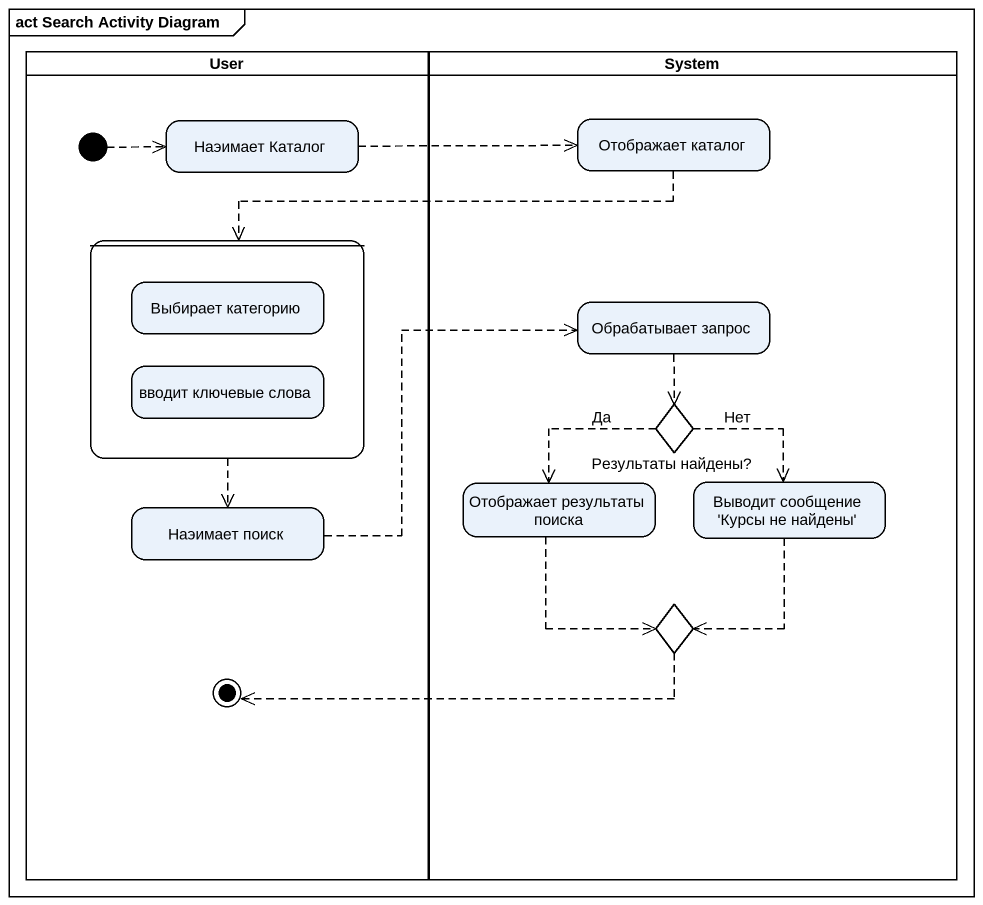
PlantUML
@startuml
mainframe act Search Activity Diagram
hide empty description
state User <<partition>> {
  state "Наэимает Каталог" as Наэимает_Каталог
  state " " as state1 {
    state "Выбирает категорию" as Выбирает_категорию
    state "вводит ключевые слова" as вводит_ключевые_слова
  }
  state "Наэимает поиск" as Наэимает_поиск
  state final1 <<end>>
  [*] -right[dashed]-> Наэимает_Каталог
}
state System <<partition>> {
  state "Отображает каталог" as Отображает_каталог
  state "Обрабатывает запрос" as Обрабатывает_запрос
  state "Результаты найдены?" as Результаты_найдены <<choice>>
  state "Отображает результаты поиска" as Отображает_результаты_поиска
  state "Выводит сообщение 'Курсы не найдены'" as Выводит_сообщение_Курсы_не
  state choice1 <<choice>>
}
Наэимает_Каталог -right[dashed]-> Отображает_каталог
Отображает_каталог -left[dashed]-> state1
state1 -[dashed]-> Наэимает_поиск
Обрабатывает_запрос -[dashed]-> Результаты_найдены
Результаты_найдены -[dashed]-> Отображает_результаты_поиска : Да
Результаты_найдены -[dashed]-> Выводит_сообщение_Курсы_не : Нет
Наэимает_поиск -right[dashed]-> Обрабатывает_запрос
Отображает_результаты_поиска -[dashed]-> choice1
Выводит_сообщение_Курсы_не -[dashed]-> choice1
choice1 -left[dashed]-> final1
@enduml
